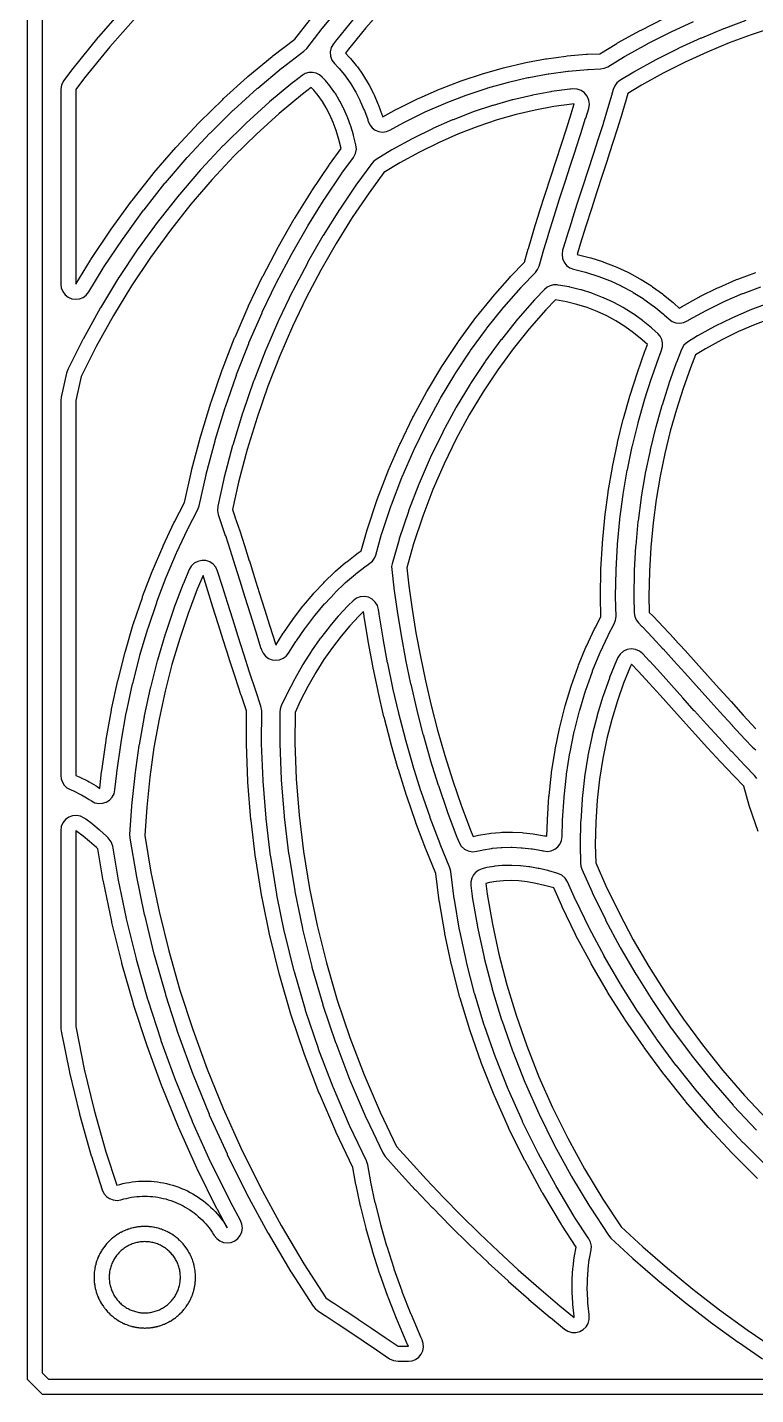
# Model space of a CAD drawing. Header units: millimetres. Extents: x -70 to 70, y -70 to 70.
# Drawn here: x -70 to -21.9, y -70 to 20.3 of the extents above; entities that cross this region are included whole.
import ezdxf

# ---------------------------------------------------------------- set-up
doc = ezdxf.new("R2010")
doc.units = ezdxf.units.MM
for name, color, linetype in [('FACE_OPENINGS', 2, 'Continuous'), ('FACE_OUTER', 3, 'Continuous'), ('MID_OPENINGS', 4, 'Continuous'), ('MID_OUTER', 7, 'Continuous')]:
    doc.layers.add(name, color=color, linetype=linetype)

msp = doc.modelspace()

# ---------------------------------------------------------------- linework, layer by layer
at = {"layer": 'FACE_OPENINGS'}
for points in [[(-63.591, 21.588), (-65.313, 19.637), (-65.34, 19.606), (-67.004, 17.56), (-67.029, 17.528), (-67.601, 16.764), (-67.749, 16.48), (-67.8, 16.165), (-67.8, 3.316), (-67.767, 3.06), (-67.668, 2.821), (-67.512, 2.614), (-67.308, 2.455), (-67.07, 2.354), (-66.814, 2.317), (-66.557, 2.346), (-66.317, 2.441), (-66.108, 2.594), (-65.946, 2.796), (-64.99, 4.365), (-64.966, 4.402), (-63.688, 6.319), (-63.662, 6.356), (-62.329, 8.189), (-62.302, 8.224), (-60.918, 9.972), (-60.889, 10.007), (-59.459, 11.668), (-59.428, 11.701), (-57.955, 13.275), (-57.924, 13.308), (-56.412, 14.794), (-56.379, 14.825), (-54.834, 16.223), (-54.799, 16.253), (-53.224, 17.563), (-53.188, 17.592), (-51.744, 18.692), (-51.561, 18.874), (-50.535, 20.194), (-50.516, 20.218), (-49.345, 21.641)], [(-48.428, 20.867), (-49.58, 19.467), (-49.597, 19.446), (-49.801, 19.182), (-49.942, 18.935), (-50.008, 18.658), (-49.992, 18.373), (-49.897, 18.105), (-49.731, 17.874), (-49.487, 17.622), (-49.429, 17.557), (-49.079, 17.133), (-49.028, 17.066), (-48.705, 16.608), (-48.662, 16.542), (-48.366, 16.049), (-48.33, 15.984), (-48.059, 15.457), (-48.03, 15.395), (-47.785, 14.833), (-47.761, 14.774), (-47.542, 14.178), (-47.524, 14.123), (-47.505, 14.063), (-47.401, 13.833), (-47.242, 13.636), (-47.039, 13.486), (-46.805, 13.391), (-46.555, 13.357), (-46.304, 13.388), (-46.069, 13.48), (-45.162, 13.977), (-45.119, 14), (-43.782, 14.657), (-43.738, 14.678), (-42.404, 15.262), (-42.358, 15.28), (-41.031, 15.792), (-40.984, 15.809), (-39.664, 16.25), (-39.616, 16.265), (-38.309, 16.636), (-38.259, 16.649), (-36.966, 16.951), (-36.916, 16.962), (-35.64, 17.198), (-35.588, 17.206), (-34.331, 17.377), (-34.278, 17.383), (-33.044, 17.49), (-32.99, 17.494), (-32.182, 17.524), (-31.933, 17.566), (-31.701, 17.668), (-30.59, 18.342), (-30.553, 18.364), (-29.081, 19.179), (-29.044, 19.199), (-27.562, 19.946), (-27.524, 19.964), (-26.036, 20.645)], [(-22.577, 20.713), (-24.032, 20.175), (-24.067, 20.161), (-25.521, 19.561), (-25.555, 19.546), (-27.006, 18.882), (-27.04, 18.865), (-28.484, 18.137), (-28.518, 18.119), (-29.952, 17.324), (-29.986, 17.305), (-30.891, 16.756), (-31.088, 16.6), (-31.24, 16.4), (-31.337, 16.168), (-31.423, 15.858), (-31.427, 15.842), (-31.705, 14.897), (-31.709, 14.885), (-32.008, 13.912), (-32.011, 13.903), (-32.328, 12.903), (-32.664, 11.865), (-32.665, 11.862), (-33.012, 10.801), (-33.368, 9.71), (-33.369, 9.708), (-33.731, 8.59), (-33.732, 8.585), (-34.097, 7.439), (-34.099, 7.432), (-34.464, 6.256), (-34.466, 6.247), (-34.675, 5.55), (-34.717, 5.284), (-34.686, 5.016), (-34.585, 4.766), (-34.42, 4.552), (-34.204, 4.39), (-33.953, 4.292), (-33.175, 4.102), (-33.106, 4.083), (-32.362, 3.85), (-32.295, 3.827), (-31.574, 3.549), (-31.508, 3.521), (-30.811, 3.198), (-30.748, 3.166), (-30.075, 2.8), (-30.015, 2.765), (-29.364, 2.356), (-29.308, 2.318), (-28.679, 1.867), (-28.627, 1.828), (-28.021, 1.335), (-27.974, 1.295), (-27.649, 0.999), (-27.437, 0.851), (-27.195, 0.762), (-26.938, 0.739), (-26.683, 0.782), (-26.448, 0.888), (-26.39, 0.924), (-26.343, 0.952), (-25.213, 1.578), (-25.164, 1.604), (-24.02, 2.165), (-23.97, 2.188), (-22.814, 2.685), (-22.763, 2.706), (-21.599, 3.138)], [(-21.207, 2.004), (-22.319, 1.59), (-22.365, 1.572), (-23.47, 1.097), (-23.516, 1.076), (-24.611, 0.538), (-24.655, 0.515), (-25.738, -0.085), (-25.781, -0.11), (-26.43, -0.513), (-26.671, -0.723), (-26.834, -0.998), (-27.167, -1.849), (-27.178, -1.879), (-27.662, -3.239), (-27.672, -3.27), (-28.118, -4.666), (-28.127, -4.698), (-28.532, -6.129), (-28.541, -6.162), (-28.9, -7.627), (-28.908, -7.662), (-29.22, -9.16), (-29.227, -9.196), (-29.488, -10.725), (-29.493, -10.762), (-29.701, -12.322), (-29.705, -12.359), (-29.855, -13.947), (-29.858, -13.985), (-29.949, -15.6), (-29.951, -15.638), (-29.98, -17.277), (-29.98, -17.316), (-29.957, -18.375), (-29.92, -18.623), (-29.823, -18.854), (-29.671, -19.054), (-29.445, -19.284), (-29.433, -19.296), (-28.754, -20.009), (-28.745, -20.019), (-28.053, -20.764), (-28.046, -20.771), (-27.339, -21.545), (-26.608, -22.355), (-26.606, -22.358), (-25.86, -23.189), (-25.093, -24.042), (-25.092, -24.044), (-24.305, -24.917), (-24.301, -24.92), (-23.491, -25.809), (-23.486, -25.815), (-22.65, -26.718), (-22.643, -26.725), (-22.144, -27.254), (-21.934, -27.424)], [(-21.863, -29.324), (-22.009, -29.131), (-22.639, -28.478), (-22.648, -28.469), (-23.52, -27.545), (-23.527, -27.537), (-24.369, -26.627), (-24.375, -26.621), (-25.189, -25.728), (-25.984, -24.847), (-25.986, -24.845), (-26.753, -23.99), (-27.498, -23.16), (-27.499, -23.158), (-28.222, -22.357), (-28.226, -22.353), (-28.929, -21.584), (-28.935, -21.577), (-29.393, -21.084), (-29.609, -20.909), (-29.865, -20.8), (-30.142, -20.765), (-30.417, -20.809), (-30.669, -20.926), (-30.88, -21.109), (-31.031, -21.342), (-31.095, -21.478), (-31.114, -21.522), (-31.574, -22.647), (-31.591, -22.691), (-32.008, -23.865), (-32.022, -23.91), (-32.392, -25.132), (-32.404, -25.177), (-32.724, -26.445), (-32.734, -26.49), (-33.002, -27.804), (-33.01, -27.848), (-33.223, -29.205), (-33.229, -29.25), (-33.385, -30.648), (-33.389, -30.692), (-33.484, -32.13), (-33.486, -32.174), (-33.52, -33.649), (-33.52, -33.692), (-33.494, -34.916), (-33.471, -35.112), (-33.409, -35.3), (-32.737, -36.821), (-32.722, -36.854), (-31.855, -38.637), (-31.838, -38.669), (-30.894, -40.443), (-30.876, -40.476), (-29.853, -42.238), (-29.834, -42.269), (-28.732, -44.016), (-28.711, -44.047), (-27.528, -45.775), (-27.507, -45.805), (-26.243, -47.51), (-26.22, -47.54), (-24.876, -49.218), (-24.851, -49.248), (-23.425, -50.896), (-23.4, -50.924), (-21.892, -52.539)], [(-21.107, -55.009), (-22.726, -53.403), (-22.755, -53.373), (-24.291, -51.728), (-24.319, -51.697), (-25.772, -50.017), (-25.799, -49.985), (-27.17, -48.274), (-27.195, -48.241), (-28.483, -46.503), (-28.507, -46.47), (-29.713, -44.708), (-29.735, -44.674), (-30.86, -42.893), (-30.881, -42.858), (-31.924, -41.06), (-31.944, -41.025), (-32.907, -39.215), (-32.925, -39.179), (-33.809, -37.361), (-33.826, -37.325), (-34.348, -36.145), (-34.504, -35.897), (-34.726, -35.705), (-34.993, -35.586), (-35.595, -35.418), (-35.642, -35.406), (-36.231, -35.272), (-36.283, -35.261), (-36.848, -35.164), (-36.906, -35.155), (-37.448, -35.094), (-37.511, -35.089), (-38.03, -35.063), (-38.098, -35.062), (-38.595, -35.071), (-38.667, -35.075), (-39.144, -35.118), (-39.219, -35.128), (-39.678, -35.205), (-39.755, -35.221), (-39.984, -35.278), (-40.21, -35.365), (-40.408, -35.503), (-40.567, -35.684), (-40.678, -35.899), (-40.735, -36.134), (-40.733, -36.376), (-40.641, -37.09), (-40.635, -37.132), (-40.297, -39.105), (-40.289, -39.146), (-39.86, -41.138), (-39.851, -41.179), (-39.331, -43.186), (-39.32, -43.226), (-38.706, -45.245), (-38.693, -45.284), (-37.985, -47.311), (-37.971, -47.349), (-37.166, -49.38), (-37.15, -49.417), (-36.248, -51.447), (-36.231, -51.484), (-35.23, -53.509), (-35.211, -53.545), (-34.11, -55.561), (-34.09, -55.596), (-32.889, -57.599), (-32.867, -57.633), (-31.656, -59.479), (-31.497, -59.666), (-30.067, -60.982), (-30.046, -61.001), (-28.422, -62.412), (-28.4, -62.431), (-26.712, -63.816), (-26.689, -63.834), (-24.936, -65.188), (-24.912, -65.206), (-23.094, -66.528), (-23.069, -66.545), (-21.485, -67.626)]]:
    msp.add_lwpolyline(points, dxfattribs=at)
for points in [[(-61.347, 7.497), (-61.372, 7.464), (-62.678, 5.668), (-62.702, 5.635), (-63.955, 3.755), (-63.977, 3.721), (-65.172, 1.76), (-65.193, 1.725), (-66.326, -0.317), (-66.345, -0.352), (-67.338, -2.324), (-67.421, -2.556), (-67.776, -4.141), (-67.8, -4.36), (-67.8, -29.119), (-67.772, -29.353), (-67.691, -29.573), (-67.56, -29.769), (-67.387, -29.929), (-67.182, -30.043), (-66.99, -30.122), (-66.916, -30.156), (-66.486, -30.372), (-66.422, -30.407), (-65.983, -30.665), (-65.928, -30.7), (-65.77, -30.805), (-65.541, -30.92), (-65.29, -30.972), (-65.033, -30.959), (-64.789, -30.88), (-64.573, -30.743), (-64.398, -30.554), (-64.278, -30.328), (-64.219, -30.078), (-64.104, -28.976), (-64.099, -28.936), (-63.82, -26.957), (-63.813, -26.917), (-63.469, -24.992), (-63.461, -24.952), (-63.055, -23.082), (-63.046, -23.042), (-62.581, -21.229), (-62.57, -21.189), (-62.05, -19.435), (-62.038, -19.396), (-61.466, -17.701), (-61.452, -17.662), (-60.832, -16.029), (-60.816, -15.99), (-60.151, -14.42), (-60.134, -14.382), (-59.426, -12.875), (-59.407, -12.837), (-58.751, -11.57), (-58.663, -11.328), (-58.203, -9.266), (-58.193, -9.225), (-57.611, -7.02), (-57.6, -6.98), (-56.943, -4.827), (-56.93, -4.788), (-56.202, -2.689), (-56.188, -2.65), (-55.391, -0.607), (-55.376, -0.569), (-54.514, 1.416), (-54.497, 1.453), (-53.575, 3.378), (-53.556, 3.415), (-52.576, 5.279), (-52.556, 5.315), (-51.521, 7.117), (-51.501, 7.152), (-50.415, 8.891), (-50.393, 8.924), (-49.26, 10.599), (-49.237, 10.632), (-48.476, 11.674), (-48.34, 11.933), (-48.285, 12.221), (-48.315, 12.512), (-48.47, 13.117), (-48.483, 13.163), (-48.662, 13.741), (-48.679, 13.791), (-48.877, 14.329), (-48.898, 14.384), (-49.116, 14.884), (-49.143, 14.941), (-49.38, 15.403), (-49.413, 15.463), (-49.67, 15.889), (-49.709, 15.949), (-49.985, 16.341), (-50.031, 16.401), (-50.327, 16.76), (-50.38, 16.819), (-50.544, 16.988), (-50.731, 17.14), (-50.95, 17.243), (-51.187, 17.29), (-51.429, 17.279), (-51.66, 17.21), (-51.869, 17.088), (-52.442, 16.651), (-52.475, 16.625), (-54.014, 15.345), (-54.046, 15.318), (-55.557, 13.951), (-55.587, 13.922), (-57.066, 12.468), (-57.095, 12.439), (-58.537, 10.898), (-58.564, 10.867), (-59.965, 9.241), (-59.991, 9.209)], [(-55.981, -16.281), (-55.981, -16.283), (-55.648, -17.348), (-55.306, -18.445), (-55.305, -18.447), (-54.951, -19.575), (-54.95, -19.578), (-54.582, -20.736), (-54.581, -20.74), (-54.555, -20.821), (-54.448, -21.048), (-54.288, -21.242), (-54.085, -21.39), (-53.852, -21.482), (-53.603, -21.513), (-53.354, -21.482), (-53.12, -21.389), (-52.917, -21.241), (-52.758, -21.047), (-52.274, -20.281), (-52.247, -20.24), (-51.661, -19.398), (-51.631, -19.357), (-51.029, -18.571), (-50.996, -18.531), (-50.38, -17.802), (-50.344, -17.761), (-49.716, -17.089), (-49.677, -17.048), (-49.039, -16.432), (-48.996, -16.392), (-48.35, -15.832), (-48.303, -15.793), (-47.651, -15.288), (-47.6, -15.251), (-47.406, -15.118), (-47.233, -14.967), (-47.099, -14.78), (-47.011, -14.568), (-46.619, -13.197), (-46.605, -13.152), (-45.985, -11.292), (-45.968, -11.246), (-45.278, -9.442), (-45.26, -9.397), (-44.502, -7.65), (-44.482, -7.607), (-43.661, -5.92), (-43.638, -5.877), (-42.757, -4.252), (-42.732, -4.209), (-41.793, -2.648), (-41.767, -2.606), (-40.774, -1.11), (-40.746, -1.07), (-39.702, 0.361), (-39.672, 0.4), (-38.581, 1.762), (-38.549, 1.8), (-37.414, 3.094), (-37.381, 3.131), (-36.472, 4.077), (-36.327, 4.271), (-36.233, 4.494), (-35.982, 5.367), (-35.979, 5.379), (-35.614, 6.596), (-35.611, 6.606), (-35.244, 7.791), (-35.242, 7.799), (-34.875, 8.95), (-34.51, 10.078), (-34.153, 11.173), (-33.806, 12.233), (-33.805, 12.236), (-33.473, 13.262), (-33.472, 13.268), (-33.156, 14.261), (-33.154, 14.27), (-32.956, 14.913), (-32.912, 15.188), (-32.946, 15.464), (-33.054, 15.721), (-33.229, 15.937), (-33.457, 16.097), (-33.72, 16.188), (-33.998, 16.203), (-34.148, 16.19), (-34.196, 16.185), (-35.4, 16.021), (-35.447, 16.013), (-36.672, 15.787), (-36.718, 15.777), (-37.961, 15.486), (-38.006, 15.474), (-39.264, 15.117), (-39.308, 15.104), (-40.58, 14.679), (-40.622, 14.663), (-41.904, 14.169), (-41.945, 14.152), (-43.234, 13.588), (-43.274, 13.569), (-44.567, 12.933), (-44.606, 12.913), (-45.901, 12.205), (-45.938, 12.183), (-46.986, 11.549), (-47.144, 11.43), (-47.275, 11.283), (-48.256, 9.94), (-48.277, 9.911), (-49.388, 8.269), (-49.408, 8.238), (-50.472, 6.533), (-50.491, 6.502), (-51.505, 4.735), (-51.523, 4.702), (-52.485, 2.874), (-52.501, 2.841), (-53.406, 0.953), (-53.422, 0.919), (-54.267, -1.028), (-54.281, -1.063), (-55.062, -3.066), (-55.075, -3.102), (-55.79, -5.161), (-55.802, -5.197), (-56.446, -7.31), (-56.456, -7.347), (-57.027, -9.511), (-57.036, -9.548), (-57.438, -11.349), (-57.461, -11.623), (-57.407, -11.894), (-57.249, -12.351), (-57.245, -12.362), (-56.938, -13.282), (-56.935, -13.291), (-56.625, -14.247), (-56.306, -15.247)], [(-43.896, -26.39), (-43.89, -26.415), (-43.416, -28.072), (-43.408, -28.097), (-42.882, -29.77), (-42.874, -29.795), (-42.294, -31.481), (-42.285, -31.507), (-41.649, -33.203), (-41.639, -33.229), (-41.513, -33.538), (-41.369, -33.784), (-41.162, -33.979), (-40.908, -34.108), (-40.628, -34.16), (-40.344, -34.131), (-40.004, -34.046), (-39.919, -34.028), (-39.377, -33.937), (-39.294, -33.927), (-38.736, -33.876), (-38.657, -33.872), (-38.082, -33.861), (-38.007, -33.863), (-37.416, -33.892), (-37.347, -33.898), (-36.739, -33.967), (-36.675, -33.976), (-36.05, -34.084), (-35.992, -34.095), (-35.931, -34.109), (-35.68, -34.134), (-35.43, -34.095), (-35.199, -33.994), (-34.999, -33.839), (-34.845, -33.639), (-34.747, -33.407), (-34.709, -33.157), (-34.686, -32.122), (-34.683, -32.074), (-34.584, -30.588), (-34.58, -30.539), (-34.419, -29.092), (-34.412, -29.043), (-34.192, -27.637), (-34.183, -27.588), (-33.905, -26.226), (-33.894, -26.176), (-33.561, -24.859), (-33.548, -24.809), (-33.163, -23.538), (-33.147, -23.489), (-32.714, -22.266), (-32.695, -22.217), (-32.215, -21.043), (-32.193, -20.994), (-31.669, -19.872), (-31.645, -19.823), (-31.268, -19.108), (-31.179, -18.872), (-31.152, -18.62), (-31.18, -17.32), (-31.18, -17.277), (-31.15, -15.596), (-31.148, -15.553), (-31.055, -13.896), (-31.052, -13.855), (-30.898, -12.225), (-30.893, -12.184), (-30.68, -10.584), (-30.674, -10.544), (-30.406, -8.974), (-30.399, -8.935), (-30.079, -7.398), (-30.07, -7.36), (-29.702, -5.858), (-29.692, -5.821), (-29.277, -4.354), (-29.267, -4.318), (-28.81, -2.888), (-28.798, -2.854), (-28.303, -1.46), (-28.291, -1.428), (-28.141, -1.045), (-28.081, -0.813), (-28.078, -0.572), (-28.133, -0.338), (-28.242, -0.124), (-28.399, 0.058), (-28.759, 0.386), (-28.802, 0.424), (-29.359, 0.876), (-29.406, 0.912), (-29.98, 1.324), (-30.031, 1.358), (-30.624, 1.731), (-30.678, 1.762), (-31.29, 2.095), (-31.348, 2.124), (-31.98, 2.417), (-32.04, 2.442), (-32.694, 2.694), (-32.755, 2.716), (-33.431, 2.927), (-33.493, 2.945), (-34.191, 3.114), (-34.254, 3.128), (-34.975, 3.255), (-35.038, 3.264), (-35.047, 3.264), (-35.275, 3.264), (-35.498, 3.211), (-35.703, 3.109), (-35.879, 2.963), (-36.498, 2.318), (-36.529, 2.284), (-37.631, 1.028), (-37.66, 0.993), (-38.72, -0.331), (-38.747, -0.367), (-39.762, -1.757), (-39.787, -1.794), (-40.754, -3.25), (-40.777, -3.287), (-41.691, -4.807), (-41.713, -4.845), (-42.572, -6.428), (-42.592, -6.467), (-43.393, -8.11), (-43.411, -8.15), (-44.149, -9.853), (-44.166, -9.893), (-44.839, -11.653), (-44.854, -11.694), (-45.459, -13.509), (-45.472, -13.55), (-45.926, -15.141), (-45.962, -15.336), (-45.958, -15.535), (-45.813, -16.734), (-45.811, -16.754), (-45.596, -18.284), (-45.593, -18.304), (-45.341, -19.859), (-45.337, -19.881), (-45.046, -21.459), (-45.042, -21.482), (-44.709, -23.082), (-44.704, -23.105), (-44.327, -24.726), (-44.321, -24.75)], [(-61.414, -21.51), (-61.424, -21.546), (-61.878, -23.32), (-61.887, -23.356), (-62.284, -25.187), (-62.291, -25.223), (-62.629, -27.109), (-62.634, -27.145), (-62.908, -29.084), (-62.913, -29.12), (-63.12, -31.111), (-63.123, -31.147), (-63.25, -33.028), (-63.238, -33.262), (-62.829, -35.675), (-62.822, -35.711), (-62.287, -38.296), (-62.279, -38.332), (-61.643, -40.928), (-61.634, -40.964), (-60.894, -43.567), (-60.884, -43.602), (-60.039, -46.209), (-60.028, -46.244), (-59.077, -48.85), (-59.064, -48.884), (-58.005, -51.485), (-57.991, -51.519), (-56.823, -54.111), (-56.807, -54.144), (-55.53, -56.721), (-55.512, -56.754), (-54.124, -59.313), (-54.106, -59.345), (-52.605, -61.881), (-52.586, -61.913), (-51.144, -64.155), (-51.011, -64.32), (-50.846, -64.454), (-50.36, -64.768), (-50.353, -64.773), (-49.551, -65.3), (-49.545, -65.304), (-48.715, -65.857), (-47.85, -66.44), (-46.957, -67.045), (-46.101, -67.627), (-45.833, -67.756), (-45.539, -67.8), (-44.858, -67.8), (-44.61, -67.769), (-44.378, -67.677), (-44.175, -67.53), (-44.015, -67.338), (-43.908, -67.112), (-43.861, -66.866), (-43.875, -66.617), (-43.951, -66.379), (-43.995, -66.285), (-44.009, -66.253), (-44.658, -64.736), (-44.671, -64.704), (-45.255, -63.209), (-45.267, -63.177), (-45.789, -61.707), (-45.8, -61.674), (-46.262, -60.23), (-46.272, -60.197), (-46.675, -58.782), (-46.684, -58.748), (-47.03, -57.364), (-47.038, -57.329), (-47.33, -55.977), (-47.337, -55.941), (-47.538, -54.826), (-47.62, -54.574), (-48.717, -52.274), (-48.736, -52.234), (-49.806, -49.736), (-49.823, -49.695), (-50.779, -47.189), (-50.794, -47.147), (-51.636, -44.638), (-51.65, -44.595), (-52.38, -42.087), (-52.392, -42.044), (-53.011, -39.541), (-53.021, -39.497), (-53.531, -37.004), (-53.54, -36.959), (-53.943, -34.48), (-53.949, -34.436), (-54.246, -31.975), (-54.251, -31.931), (-54.445, -29.493), (-54.448, -29.448), (-54.541, -27.036), (-54.542, -26.991), (-54.536, -24.865), (-54.589, -24.541), (-54.929, -23.538), (-54.932, -23.53), (-55.336, -22.307), (-55.338, -22.3), (-55.723, -21.108), (-56.094, -19.94), (-56.451, -18.806), (-56.794, -17.705), (-57.126, -16.642), (-57.126, -16.64), (-57.445, -15.625), (-57.56, -15.381), (-57.736, -15.176), (-57.96, -15.026), (-58.217, -14.942), (-58.486, -14.929), (-58.749, -14.988), (-58.987, -15.116), (-59.182, -15.303), (-59.32, -15.535), (-59.703, -16.44), (-59.718, -16.475), (-60.323, -18.069), (-60.336, -18.104), (-60.894, -19.76), (-60.906, -19.795)], [(-50.063, -19.285), (-50.093, -19.322), (-50.663, -20.067), (-50.691, -20.104), (-51.248, -20.905), (-51.273, -20.942), (-51.814, -21.8), (-51.836, -21.837), (-52.359, -22.752), (-52.379, -22.789), (-52.881, -23.76), (-52.9, -23.797), (-53.243, -24.534), (-53.313, -24.739), (-53.337, -24.954), (-53.342, -26.971), (-53.341, -27.012), (-53.25, -29.379), (-53.247, -29.42), (-53.057, -31.813), (-53.052, -31.854), (-52.76, -34.27), (-52.755, -34.31), (-52.359, -36.745), (-52.351, -36.785), (-51.85, -39.234), (-51.841, -39.274), (-51.232, -41.734), (-51.222, -41.773), (-50.504, -44.239), (-50.492, -44.277), (-49.663, -46.744), (-49.65, -46.783), (-48.71, -49.247), (-48.694, -49.284), (-47.642, -51.74), (-47.625, -51.777), (-46.543, -54.044), (-46.386, -54.279), (-45.489, -55.283), (-45.479, -55.294), (-44.397, -56.47), (-44.386, -56.481), (-43.263, -57.665), (-43.251, -57.677), (-42.085, -58.868), (-42.073, -58.88), (-40.862, -60.074), (-40.85, -60.087), (-39.593, -61.284), (-39.58, -61.296), (-38.277, -62.493), (-38.263, -62.506), (-36.912, -63.701), (-36.898, -63.713), (-35.498, -64.904), (-35.482, -64.917), (-34.547, -65.68), (-34.322, -65.819), (-34.069, -65.894), (-33.805, -65.9), (-33.549, -65.837), (-33.318, -65.709), (-33.129, -65.525), (-32.994, -65.298), (-32.924, -65.043), (-32.923, -64.779), (-32.932, -64.707), (-33.006, -63.965), (-33.01, -63.909), (-33.045, -63.199), (-33.047, -63.139), (-33.043, -62.464), (-33.041, -62.4), (-33, -61.759), (-32.994, -61.691), (-32.917, -61.086), (-32.906, -61.014), (-32.795, -60.448), (-32.779, -60.192), (-32.829, -59.94), (-32.941, -59.708), (-33.883, -58.273), (-33.907, -58.235), (-35.131, -56.194), (-35.153, -56.156), (-36.275, -54.1), (-36.296, -54.061), (-37.316, -51.996), (-37.335, -51.955), (-38.256, -49.884), (-38.273, -49.843), (-39.095, -47.771), (-39.111, -47.728), (-39.834, -45.659), (-39.848, -45.616), (-40.474, -43.553), (-40.487, -43.509), (-41.018, -41.458), (-41.029, -41.413), (-41.467, -39.376), (-41.475, -39.331), (-41.822, -37.312), (-41.829, -37.266), (-42.06, -35.466), (-42.126, -35.216), (-42.756, -33.668), (-42.767, -33.639), (-43.414, -31.914), (-43.424, -31.885), (-44.014, -30.171), (-44.023, -30.143), (-44.557, -28.443), (-44.565, -28.416), (-45.047, -26.731), (-45.054, -26.704), (-45.486, -25.038), (-45.492, -25.012), (-45.876, -23.365), (-45.881, -23.339), (-46.219, -21.714), (-46.224, -21.689), (-46.52, -20.087), (-46.524, -20.063), (-46.779, -18.485), (-46.783, -18.462), (-46.824, -18.169), (-46.899, -17.905), (-47.043, -17.672), (-47.244, -17.486), (-47.489, -17.362), (-47.758, -17.309), (-48.031, -17.332), (-48.288, -17.427), (-48.509, -17.589), (-48.823, -17.892), (-48.859, -17.928), (-49.449, -18.56), (-49.482, -18.597)], [(-64.365, -33.796), (-64.466, -33.496), (-64.657, -33.243), (-64.752, -33.15), (-64.779, -33.126), (-65.222, -32.729), (-65.253, -32.702), (-65.681, -32.349), (-65.717, -32.32), (-66.13, -32.011), (-66.173, -31.98), (-66.243, -31.933), (-66.485, -31.815), (-66.75, -31.765), (-67.018, -31.788), (-67.271, -31.881), (-67.489, -32.039), (-67.658, -32.249), (-67.764, -32.497), (-67.8, -32.764), (-67.8, -45.714), (-67.787, -45.875), (-67.773, -45.963), (-67.766, -46), (-67.222, -48.7), (-67.214, -48.737), (-66.558, -51.457), (-66.548, -51.493), (-65.779, -54.229), (-65.768, -54.265), (-65.053, -56.483), (-64.944, -56.714), (-64.78, -56.91), (-64.572, -57.058), (-64.333, -57.149), (-64.078, -57.176), (-63.826, -57.137), (-63.634, -57.082), (-63.465, -57.04), (-63.294, -57.003), (-63.121, -56.972), (-62.948, -56.946), (-62.774, -56.926), (-62.6, -56.912), (-62.425, -56.903), (-62.25, -56.9), (-62.075, -56.903), (-61.9, -56.912), (-61.726, -56.926), (-61.552, -56.946), (-61.379, -56.972), (-61.206, -57.003), (-61.035, -57.04), (-60.865, -57.082), (-60.697, -57.13), (-60.53, -57.184), (-60.366, -57.243), (-60.203, -57.307), (-60.042, -57.377), (-59.884, -57.452), (-59.728, -57.532), (-59.575, -57.617), (-59.425, -57.707), (-59.278, -57.802), (-59.134, -57.901), (-58.993, -58.006), (-58.856, -58.114), (-58.723, -58.228), (-58.593, -58.345), (-58.467, -58.467), (-58.345, -58.593), (-58.228, -58.723), (-58.114, -58.856), (-58.006, -58.993), (-57.901, -59.134), (-57.802, -59.278), (-57.707, -59.425), (-57.665, -59.494), (-57.506, -59.696), (-57.299, -59.851), (-57.061, -59.948), (-56.805, -59.98), (-56.55, -59.947), (-56.312, -59.849), (-56.106, -59.693), (-55.948, -59.491), (-55.846, -59.254), (-55.808, -59), (-55.836, -58.744), (-55.929, -58.503), (-56.577, -57.309), (-56.596, -57.273), (-57.891, -54.659), (-57.909, -54.622), (-59.093, -51.994), (-59.109, -51.956), (-60.183, -49.318), (-60.197, -49.28), (-61.162, -46.636), (-61.175, -46.598), (-62.032, -43.953), (-62.043, -43.915), (-62.794, -41.272), (-62.804, -41.233), (-63.45, -38.598), (-63.458, -38.559), (-64.001, -35.934), (-64.009, -35.895)], [(-58.931, -62.703), (-58.927, -62.671), (-58.918, -62.595), (-58.915, -62.562), (-58.908, -62.485), (-58.906, -62.453), (-58.902, -62.376), (-58.901, -62.343), (-58.9, -62.266), (-58.9, -62.234), (-58.901, -62.157), (-58.902, -62.124), (-58.906, -62.047), (-58.908, -62.015), (-58.915, -61.938), (-58.918, -61.905), (-58.927, -61.829), (-58.931, -61.797), (-58.942, -61.72), (-58.948, -61.688), (-58.961, -61.613), (-58.968, -61.58), (-58.984, -61.505), (-58.991, -61.473), (-59.01, -61.399), (-59.019, -61.367), (-59.04, -61.293), (-59.049, -61.262), (-59.073, -61.189), (-59.083, -61.158), (-59.109, -61.085), (-59.121, -61.055), (-59.149, -60.983), (-59.161, -60.953), (-59.192, -60.882), (-59.205, -60.853), (-59.238, -60.783), (-59.253, -60.754), (-59.288, -60.685), (-59.303, -60.656), (-59.341, -60.589), (-59.357, -60.561), (-59.397, -60.495), (-59.414, -60.467), (-59.456, -60.403), (-59.474, -60.375), (-59.518, -60.312), (-59.537, -60.285), (-59.582, -60.224), (-59.602, -60.198), (-59.65, -60.138), (-59.671, -60.112), (-59.721, -60.054), (-59.742, -60.029), (-59.794, -59.972), (-59.816, -59.948), (-59.87, -59.893), (-59.893, -59.87), (-59.948, -59.816), (-59.972, -59.794), (-60.029, -59.742), (-60.054, -59.721), (-60.112, -59.671), (-60.138, -59.65), (-60.198, -59.602), (-60.224, -59.582), (-60.285, -59.537), (-60.312, -59.518), (-60.375, -59.474), (-60.403, -59.456), (-60.467, -59.414), (-60.495, -59.397), (-60.561, -59.357), (-60.589, -59.341), (-60.656, -59.303), (-60.685, -59.288), (-60.754, -59.253), (-60.783, -59.238), (-60.853, -59.205), (-60.882, -59.192), (-60.953, -59.161), (-60.983, -59.149), (-61.055, -59.121), (-61.085, -59.109), (-61.158, -59.083), (-61.189, -59.073), (-61.262, -59.049), (-61.293, -59.04), (-61.367, -59.019), (-61.399, -59.01), (-61.473, -58.991), (-61.505, -58.984), (-61.58, -58.968), (-61.613, -58.961), (-61.688, -58.948), (-61.72, -58.942), (-61.797, -58.931), (-61.829, -58.927), (-61.905, -58.918), (-61.938, -58.915), (-62.015, -58.908), (-62.047, -58.906), (-62.124, -58.902), (-62.157, -58.901), (-62.234, -58.9), (-62.266, -58.9), (-62.343, -58.901), (-62.376, -58.902), (-62.453, -58.906), (-62.485, -58.908), (-62.562, -58.915), (-62.595, -58.918), (-62.671, -58.927), (-62.703, -58.931), (-62.78, -58.942), (-62.812, -58.948), (-62.887, -58.961), (-62.92, -58.968), (-62.995, -58.984), (-63.027, -58.991), (-63.101, -59.01), (-63.133, -59.019), (-63.207, -59.04), (-63.238, -59.049), (-63.311, -59.073), (-63.342, -59.083), (-63.415, -59.109), (-63.445, -59.121), (-63.517, -59.149), (-63.547, -59.161), (-63.618, -59.192), (-63.647, -59.205), (-63.717, -59.238), (-63.746, -59.253), (-63.815, -59.288), (-63.844, -59.303), (-63.911, -59.341), (-63.939, -59.357), (-64.005, -59.397), (-64.033, -59.414), (-64.097, -59.456), (-64.125, -59.474), (-64.188, -59.518), (-64.215, -59.537), (-64.276, -59.582), (-64.302, -59.602), (-64.362, -59.65), (-64.388, -59.671), (-64.446, -59.721), (-64.471, -59.742), (-64.528, -59.794), (-64.552, -59.816), (-64.607, -59.87), (-64.63, -59.893), (-64.684, -59.948), (-64.706, -59.972), (-64.758, -60.029), (-64.779, -60.054), (-64.829, -60.112), (-64.85, -60.138), (-64.898, -60.198), (-64.918, -60.224), (-64.963, -60.285), (-64.982, -60.312), (-65.026, -60.375), (-65.044, -60.403), (-65.086, -60.467), (-65.103, -60.495), (-65.143, -60.561), (-65.159, -60.589), (-65.197, -60.656), (-65.212, -60.685), (-65.247, -60.754), (-65.262, -60.783), (-65.295, -60.853), (-65.308, -60.882), (-65.339, -60.953), (-65.351, -60.983), (-65.379, -61.055), (-65.391, -61.085), (-65.417, -61.158), (-65.427, -61.189), (-65.451, -61.262), (-65.46, -61.293), (-65.481, -61.367), (-65.49, -61.399), (-65.509, -61.473), (-65.516, -61.505), (-65.532, -61.58), (-65.539, -61.613), (-65.552, -61.688), (-65.558, -61.72), (-65.569, -61.797), (-65.573, -61.829), (-65.582, -61.905), (-65.585, -61.938), (-65.592, -62.015), (-65.594, -62.047), (-65.598, -62.124), (-65.599, -62.157), (-65.6, -62.234), (-65.6, -62.266), (-65.599, -62.343), (-65.598, -62.376), (-65.594, -62.453), (-65.592, -62.485), (-65.585, -62.562), (-65.582, -62.595), (-65.573, -62.671), (-65.569, -62.703), (-65.558, -62.78), (-65.552, -62.812), (-65.539, -62.887), (-65.532, -62.92), (-65.516, -62.995), (-65.509, -63.027), (-65.49, -63.101), (-65.481, -63.133), (-65.46, -63.207), (-65.451, -63.238), (-65.427, -63.311), (-65.417, -63.342), (-65.391, -63.415), (-65.379, -63.445), (-65.351, -63.517), (-65.339, -63.547), (-65.308, -63.618), (-65.295, -63.647), (-65.262, -63.717), (-65.247, -63.746), (-65.212, -63.815), (-65.197, -63.844), (-65.159, -63.911), (-65.143, -63.939), (-65.103, -64.005), (-65.086, -64.033), (-65.044, -64.097), (-65.026, -64.125), (-64.982, -64.188), (-64.963, -64.215), (-64.918, -64.276), (-64.898, -64.302), (-64.85, -64.362), (-64.829, -64.388), (-64.779, -64.446), (-64.758, -64.471), (-64.706, -64.528), (-64.684, -64.552), (-64.63, -64.607), (-64.607, -64.63), (-64.552, -64.684), (-64.528, -64.706), (-64.471, -64.758), (-64.446, -64.779), (-64.388, -64.829), (-64.362, -64.85), (-64.302, -64.898), (-64.276, -64.918), (-64.215, -64.963), (-64.188, -64.982), (-64.125, -65.026), (-64.097, -65.044), (-64.033, -65.086), (-64.005, -65.103), (-63.939, -65.143), (-63.911, -65.159), (-63.844, -65.197), (-63.815, -65.212), (-63.746, -65.247), (-63.717, -65.262), (-63.647, -65.295), (-63.618, -65.308), (-63.547, -65.339), (-63.517, -65.351), (-63.445, -65.379), (-63.415, -65.391), (-63.342, -65.417), (-63.311, -65.427), (-63.238, -65.451), (-63.207, -65.46), (-63.133, -65.481), (-63.101, -65.49), (-63.027, -65.509), (-62.995, -65.516), (-62.92, -65.532), (-62.887, -65.539), (-62.812, -65.552), (-62.78, -65.558), (-62.703, -65.569), (-62.671, -65.573), (-62.595, -65.582), (-62.562, -65.585), (-62.485, -65.592), (-62.453, -65.594), (-62.376, -65.598), (-62.343, -65.599), (-62.266, -65.6), (-62.234, -65.6), (-62.157, -65.599), (-62.124, -65.598), (-62.047, -65.594), (-62.015, -65.592), (-61.938, -65.585), (-61.905, -65.582), (-61.829, -65.573), (-61.797, -65.569), (-61.72, -65.558), (-61.688, -65.552), (-61.613, -65.539), (-61.58, -65.532), (-61.505, -65.516), (-61.473, -65.509), (-61.399, -65.49), (-61.367, -65.481), (-61.293, -65.46), (-61.262, -65.451), (-61.189, -65.427), (-61.158, -65.417), (-61.085, -65.391), (-61.055, -65.379), (-60.983, -65.351), (-60.953, -65.339), (-60.882, -65.308), (-60.853, -65.295), (-60.783, -65.262), (-60.754, -65.247), (-60.685, -65.212), (-60.656, -65.197), (-60.589, -65.159), (-60.561, -65.143), (-60.495, -65.103), (-60.467, -65.086), (-60.403, -65.044), (-60.375, -65.026), (-60.312, -64.982), (-60.285, -64.963), (-60.224, -64.918), (-60.198, -64.898), (-60.138, -64.85), (-60.112, -64.829), (-60.054, -64.779), (-60.029, -64.758), (-59.972, -64.706), (-59.948, -64.684), (-59.893, -64.63), (-59.87, -64.607), (-59.816, -64.552), (-59.794, -64.528), (-59.742, -64.471), (-59.721, -64.446), (-59.671, -64.388), (-59.65, -64.362), (-59.602, -64.302), (-59.582, -64.276), (-59.537, -64.215), (-59.518, -64.188), (-59.474, -64.125), (-59.456, -64.097), (-59.414, -64.033), (-59.397, -64.005), (-59.357, -63.939), (-59.341, -63.911), (-59.303, -63.844), (-59.288, -63.815), (-59.253, -63.746), (-59.238, -63.717), (-59.205, -63.647), (-59.192, -63.618), (-59.161, -63.547), (-59.149, -63.517), (-59.121, -63.445), (-59.109, -63.415), (-59.083, -63.342), (-59.073, -63.311), (-59.049, -63.238), (-59.04, -63.207), (-59.019, -63.133), (-59.01, -63.101), (-58.991, -63.027), (-58.984, -62.995), (-58.968, -62.92), (-58.961, -62.887), (-58.948, -62.812), (-58.942, -62.78)]]:
    msp.add_lwpolyline(points, close=True, dxfattribs=at)
at = {"layer": 'FACE_OUTER'}
msp.add_lwpolyline([(-69, -68.586), (-69, 68.586), (-68.586, 69), (68.586, 69), (69, 68.586), (69, -68.586), (68.586, -69), (-68.586, -69)], close=True, dxfattribs=at)
at = {"layer": 'MID_OPENINGS'}
for points in [[(-62.841, 20.926), (-64.564, 18.976), (-66.228, 16.929), (-66.8, 16.165), (-66.8, 3.316), (-65.838, 4.894), (-65.803, 4.949), (-64.514, 6.882), (-64.477, 6.936), (-63.132, 8.785), (-63.092, 8.837), (-61.695, 10.601), (-61.654, 10.651), (-60.21, 12.328), (-60.165, 12.377), (-58.678, 13.966), (-58.632, 14.014), (-57.106, 15.514), (-57.058, 15.56), (-55.497, 16.972), (-55.446, 17.016), (-53.855, 18.338), (-53.803, 18.38), (-52.35, 19.488), (-51.32, 20.813)], [(-46.486, 21.576), (-47.656, 20.231), (-48.807, 18.832), (-49.012, 18.569), (-48.754, 18.303), (-48.67, 18.209), (-48.296, 17.754), (-48.222, 17.658), (-47.878, 17.169), (-47.815, 17.073), (-47.5, 16.55), (-47.447, 16.455), (-47.162, 15.9), (-47.119, 15.808), (-46.863, 15.219), (-46.828, 15.133), (-46.599, 14.511), (-46.572, 14.43), (-46.55, 14.357), (-45.632, 14.86), (-45.57, 14.892), (-44.213, 15.559), (-44.149, 15.589), (-42.795, 16.182), (-42.729, 16.209), (-41.38, 16.729), (-41.311, 16.754), (-39.971, 17.202), (-39.9, 17.224), (-38.571, 17.601), (-38.499, 17.62), (-37.183, 17.928), (-37.109, 17.943), (-35.81, 18.184), (-35.734, 18.196), (-34.454, 18.37), (-34.377, 18.378), (-33.118, 18.488), (-33.04, 18.493), (-32.22, 18.524), (-31.1, 19.202), (-31.046, 19.234), (-29.557, 20.058), (-29.503, 20.087), (-28.004, 20.843)], [(-20.777, 20.255), (-22.23, 19.776), (-23.685, 19.237), (-25.139, 18.636), (-26.59, 17.973), (-28.034, 17.244), (-29.468, 16.45), (-30.373, 15.901), (-30.46, 15.587), (-30.467, 15.563), (-30.747, 14.612), (-30.752, 14.593), (-31.053, 13.616), (-31.057, 13.603), (-31.376, 12.598), (-31.379, 12.59), (-31.713, 11.557), (-31.714, 11.552), (-32.061, 10.49), (-32.418, 9.4), (-32.779, 8.282), (-33.144, 7.136), (-33.508, 5.96), (-33.717, 5.263), (-32.923, 5.07), (-32.823, 5.042), (-32.048, 4.8), (-31.95, 4.765), (-31.199, 4.476), (-31.103, 4.435), (-30.377, 4.099), (-30.285, 4.053), (-29.583, 3.671), (-29.496, 3.62), (-28.819, 3.195), (-28.737, 3.14), (-28.084, 2.671), (-28.009, 2.613), (-27.38, 2.103), (-27.311, 2.043), (-26.975, 1.738), (-26.907, 1.78), (-26.839, 1.82), (-25.686, 2.459), (-25.616, 2.496), (-24.449, 3.068), (-24.376, 3.102), (-23.198, 3.609), (-23.123, 3.639), (-21.936, 4.08)], [(-20.858, 1.067), (-21.97, 0.653), (-23.075, 0.178), (-24.17, -0.359), (-25.253, -0.959), (-25.903, -1.363), (-26.236, -2.214), (-26.719, -3.574), (-27.165, -4.97), (-27.57, -6.401), (-27.929, -7.866), (-28.241, -9.364), (-28.502, -10.893), (-28.709, -12.453), (-28.86, -14.041), (-28.951, -15.656), (-28.98, -17.295), (-28.957, -18.353), (-28.729, -18.586), (-28.711, -18.604), (-28.028, -19.322), (-28.015, -19.336), (-27.319, -20.085), (-27.309, -20.095), (-26.598, -20.873), (-26.592, -20.88), (-25.865, -21.686), (-25.862, -21.689), (-25.115, -22.521), (-24.349, -23.374), (-23.562, -24.247), (-22.752, -25.136), (-21.916, -26.039)], [(-21.777, -32.817), (-22.338, -31.166), (-22.359, -31.097), (-22.728, -29.826), (-23.36, -29.171), (-23.373, -29.157), (-24.249, -28.229), (-24.259, -28.218), (-25.105, -27.305), (-25.113, -27.296), (-25.93, -26.4), (-25.935, -26.394), (-26.726, -25.517), (-26.729, -25.513), (-27.497, -24.658), (-28.242, -23.828), (-28.965, -23.028), (-29.667, -22.258), (-30.125, -21.765), (-30.189, -21.901), (-30.649, -23.026), (-31.065, -24.199), (-31.434, -25.421), (-31.754, -26.69), (-32.022, -28.003), (-32.235, -29.36), (-32.391, -30.759), (-32.487, -32.196), (-32.52, -33.671), (-32.495, -34.896), (-31.822, -36.417), (-30.955, -38.199), (-30.011, -39.974), (-28.988, -41.736), (-27.886, -43.482), (-26.703, -45.21), (-25.44, -46.915), (-24.095, -48.593), (-22.669, -50.242), (-21.161, -51.856)], [(-21.805, -55.726), (-23.437, -54.106), (-23.479, -54.062), (-25.028, -52.403), (-25.069, -52.358), (-26.535, -50.664), (-26.574, -50.618), (-27.956, -48.892), (-27.993, -48.844), (-29.292, -47.091), (-29.327, -47.042), (-30.543, -45.265), (-30.576, -45.215), (-31.71, -43.418), (-31.741, -43.368), (-32.794, -41.555), (-32.822, -41.503), (-33.794, -39.677), (-33.821, -39.625), (-34.713, -37.79), (-34.737, -37.737), (-35.262, -36.549), (-35.864, -36.381), (-36.453, -36.247), (-37.018, -36.149), (-37.56, -36.088), (-38.079, -36.062), (-38.577, -36.071), (-39.054, -36.114), (-39.512, -36.191), (-39.741, -36.248), (-39.65, -36.963), (-39.311, -38.936), (-38.883, -40.928), (-38.363, -42.936), (-37.749, -44.955), (-37.041, -46.981), (-36.237, -49.011), (-35.334, -51.041), (-34.333, -53.066), (-33.233, -55.082), (-32.031, -57.084), (-30.82, -58.93), (-29.39, -60.246), (-27.766, -61.658), (-26.077, -63.042), (-24.324, -64.397), (-22.506, -65.719), (-20.921, -66.8)]]:
    msp.add_lwpolyline(points, dxfattribs=at)
for points in [[(-60.563, 6.876), (-61.87, 5.08), (-63.123, 3.201), (-64.318, 1.239), (-65.452, -0.802), (-66.445, -2.774), (-66.8, -4.36), (-66.8, -29.119), (-66.591, -29.205), (-66.484, -29.254), (-66.023, -29.486), (-65.93, -29.536), (-65.464, -29.81), (-65.383, -29.861), (-65.213, -29.975), (-65.098, -28.864), (-65.091, -28.806), (-64.809, -26.808), (-64.799, -26.75), (-64.452, -24.807), (-64.44, -24.749), (-64.03, -22.86), (-64.017, -22.803), (-63.548, -20.972), (-63.532, -20.914), (-63.007, -19.142), (-62.989, -19.085), (-62.411, -17.372), (-62.391, -17.316), (-61.763, -15.665), (-61.741, -15.609), (-61.068, -14.021), (-61.043, -13.965), (-60.327, -12.441), (-60.299, -12.385), (-59.639, -11.11), (-59.177, -9.039), (-59.162, -8.98), (-58.576, -6.756), (-58.559, -6.697), (-57.897, -4.526), (-57.878, -4.469), (-57.144, -2.352), (-57.123, -2.295), (-56.32, -0.235), (-56.297, -0.18), (-55.428, 1.822), (-55.403, 1.877), (-54.473, 3.819), (-54.446, 3.872), (-53.457, 5.753), (-53.428, 5.805), (-52.384, 7.623), (-52.354, 7.673), (-51.258, 9.428), (-51.226, 9.477), (-50.083, 11.167), (-50.05, 11.215), (-49.284, 12.263), (-49.439, 12.869), (-49.617, 13.446), (-49.815, 13.984), (-50.033, 14.484), (-50.27, 14.947), (-50.527, 15.373), (-50.803, 15.765), (-51.098, 16.123), (-51.262, 16.293), (-51.836, 15.856), (-53.375, 14.576), (-54.886, 13.209), (-56.365, 11.755), (-57.806, 10.215), (-59.207, 8.588)], [(-55.027, -15.982), (-55.026, -15.985), (-54.694, -17.05), (-54.351, -18.147), (-53.997, -19.275), (-53.629, -20.433), (-53.603, -20.513), (-53.114, -19.738), (-53.074, -19.678), (-52.476, -18.817), (-52.432, -18.758), (-51.816, -17.954), (-51.768, -17.894), (-51.136, -17.147), (-51.084, -17.088), (-50.438, -16.397), (-50.381, -16.338), (-49.724, -15.704), (-49.661, -15.646), (-48.995, -15.068), (-48.927, -15.011), (-48.252, -14.489), (-48.178, -14.434), (-47.972, -14.293), (-47.578, -12.912), (-47.557, -12.846), (-46.93, -10.965), (-46.906, -10.899), (-46.208, -9.074), (-46.182, -9.009), (-45.415, -7.243), (-45.386, -7.179), (-44.555, -5.472), (-44.523, -5.409), (-43.63, -3.765), (-43.595, -3.703), (-42.644, -2.123), (-42.606, -2.063), (-41.601, -0.548), (-41.56, -0.489), (-40.503, 0.959), (-40.46, 1.016), (-39.355, 2.396), (-39.309, 2.451), (-38.159, 3.762), (-38.11, 3.815), (-37.194, 4.77), (-36.943, 5.645), (-36.938, 5.663), (-36.572, 6.885), (-36.567, 6.9), (-36.199, 8.089), (-36.195, 8.1), (-35.828, 9.256), (-35.825, 9.264), (-35.461, 10.388), (-35.46, 10.392), (-35.103, 11.484), (-34.757, 12.544), (-34.425, 13.57), (-34.11, 14.564), (-33.912, 15.207), (-34.061, 15.194), (-35.265, 15.03), (-36.49, 14.803), (-37.733, 14.512), (-38.991, 14.155), (-40.263, 13.73), (-41.544, 13.236), (-42.833, 12.672), (-44.126, 12.036), (-45.42, 11.327), (-46.468, 10.693), (-47.449, 9.35), (-48.559, 7.708), (-49.624, 6.004), (-50.638, 4.237), (-51.6, 2.409), (-52.504, 0.521), (-53.349, -1.426), (-54.131, -3.43), (-54.845, -5.489), (-55.489, -7.602), (-56.06, -9.766), (-56.462, -11.567), (-56.303, -12.026), (-56.298, -12.043), (-55.989, -12.967), (-55.985, -12.98), (-55.673, -13.94), (-55.67, -13.949), (-55.353, -14.945), (-55.351, -14.951)], [(-42.928, -26.14), (-42.454, -27.797), (-41.928, -29.47), (-41.349, -31.156), (-40.713, -32.852), (-40.587, -33.161), (-40.228, -33.071), (-40.104, -33.045), (-39.524, -32.948), (-39.403, -32.932), (-38.808, -32.879), (-38.693, -32.872), (-38.083, -32.861), (-37.975, -32.863), (-37.351, -32.894), (-37.25, -32.902), (-36.611, -32.975), (-36.519, -32.988), (-35.866, -33.101), (-35.783, -33.117), (-35.709, -33.134), (-35.685, -32.089), (-35.682, -32.019), (-35.581, -30.51), (-35.575, -30.44), (-35.412, -28.97), (-35.402, -28.899), (-35.178, -27.471), (-35.165, -27.4), (-34.882, -26.015), (-34.866, -25.943), (-34.528, -24.603), (-34.508, -24.531), (-34.117, -23.237), (-34.094, -23.166), (-33.652, -21.92), (-33.625, -21.849), (-33.136, -20.653), (-33.105, -20.582), (-32.57, -19.438), (-32.535, -19.367), (-32.152, -18.641), (-32.18, -17.332), (-32.18, -17.269), (-32.15, -15.568), (-32.147, -15.507), (-32.053, -13.831), (-32.048, -13.77), (-31.892, -12.121), (-31.885, -12.062), (-31.67, -10.443), (-31.662, -10.384), (-31.391, -8.797), (-31.38, -8.74), (-31.056, -7.186), (-31.044, -7.13), (-30.671, -5.611), (-30.657, -5.557), (-30.237, -4.074), (-30.222, -4.022), (-29.76, -2.576), (-29.743, -2.526), (-29.242, -1.118), (-29.225, -1.071), (-29.072, -0.681), (-29.432, -0.353), (-29.989, 0.099), (-30.563, 0.511), (-31.156, 0.884), (-31.768, 1.216), (-32.4, 1.509), (-33.054, 1.762), (-33.73, 1.973), (-34.428, 2.143), (-35.149, 2.27), (-35.157, 2.271), (-35.777, 1.625), (-36.879, 0.368), (-37.939, -0.956), (-38.954, -2.347), (-39.92, -3.803), (-40.835, -5.322), (-41.693, -6.905), (-42.494, -8.548), (-43.232, -10.25), (-43.905, -12.01), (-44.51, -13.825), (-44.965, -15.416), (-44.821, -16.614), (-44.606, -18.145), (-44.354, -19.699), (-44.063, -21.278), (-43.73, -22.878), (-43.353, -24.5)], [(-60.455, -21.795), (-60.909, -23.568), (-61.307, -25.399), (-61.644, -27.285), (-61.918, -29.224), (-62.125, -31.215), (-62.252, -33.095), (-61.843, -35.508), (-61.308, -38.094), (-60.672, -40.69), (-59.932, -43.294), (-59.088, -45.901), (-58.137, -48.507), (-57.079, -51.108), (-55.911, -53.7), (-54.634, -56.277), (-53.245, -58.836), (-51.745, -61.372), (-50.303, -63.614), (-49.816, -63.929), (-49.805, -63.936), (-49, -64.465), (-48.991, -64.471), (-48.158, -65.027), (-48.152, -65.031), (-47.29, -65.611), (-47.286, -65.614), (-46.395, -66.218), (-46.393, -66.219), (-45.539, -66.8), (-44.858, -66.8), (-44.905, -66.699), (-44.925, -66.654), (-45.58, -65.122), (-45.599, -65.076), (-46.189, -63.566), (-46.207, -63.519), (-46.734, -62.034), (-46.751, -61.986), (-47.217, -60.527), (-47.232, -60.478), (-47.639, -59.048), (-47.652, -58.998), (-48.002, -57.598), (-48.014, -57.547), (-48.309, -56.18), (-48.319, -56.127), (-48.522, -55.004), (-49.624, -52.696), (-49.651, -52.637), (-50.729, -50.121), (-50.754, -50.061), (-51.717, -47.536), (-51.739, -47.475), (-52.587, -44.947), (-52.607, -44.885), (-53.343, -42.357), (-53.36, -42.294), (-53.984, -39.771), (-53.999, -39.707), (-54.513, -37.194), (-54.525, -37.13), (-54.931, -34.631), (-54.94, -34.566), (-55.24, -32.085), (-55.247, -32.02), (-55.443, -29.562), (-55.447, -29.496), (-55.54, -27.064), (-55.542, -26.999), (-55.536, -24.862), (-55.877, -23.857), (-55.881, -23.845), (-56.286, -22.619), (-56.289, -22.609), (-56.676, -21.413), (-56.678, -21.406), (-57.048, -20.241), (-57.049, -20.236), (-57.405, -19.104), (-57.406, -19.102), (-57.749, -18.003), (-58.08, -16.94), (-58.399, -15.925), (-58.783, -16.83), (-59.388, -18.424), (-59.947, -20.079)], [(-49.299, -19.931), (-49.87, -20.675), (-50.427, -21.476), (-50.968, -22.334), (-51.491, -23.248), (-51.993, -24.219), (-52.337, -24.957), (-52.342, -26.974), (-52.25, -29.34), (-52.06, -31.734), (-51.768, -34.15), (-51.372, -36.584), (-50.87, -39.034), (-50.261, -41.493), (-49.544, -43.959), (-48.715, -46.426), (-47.775, -48.89), (-46.722, -51.347), (-45.641, -53.613), (-44.744, -54.617), (-43.661, -55.793), (-42.537, -56.977), (-41.371, -58.168), (-40.16, -59.363), (-38.903, -60.56), (-37.6, -61.757), (-36.25, -62.952), (-34.85, -64.142), (-33.915, -64.906), (-33.916, -64.896), (-33.925, -64.82), (-34.003, -64.052), (-34.009, -63.97), (-34.045, -63.234), (-34.047, -63.147), (-34.043, -62.444), (-34.04, -62.351), (-33.997, -61.68), (-33.988, -61.581), (-33.907, -60.944), (-33.89, -60.839), (-33.777, -60.257), (-34.725, -58.813), (-34.759, -58.758), (-35.993, -56.7), (-36.026, -56.644), (-37.157, -54.571), (-37.187, -54.513), (-38.217, -52.43), (-38.245, -52.371), (-39.174, -50.281), (-39.199, -50.221), (-40.028, -48.13), (-40.051, -48.068), (-40.781, -45.979), (-40.802, -45.916), (-41.434, -43.834), (-41.452, -43.77), (-41.989, -41.698), (-42.004, -41.633), (-42.447, -39.576), (-42.459, -39.51), (-42.809, -37.471), (-42.819, -37.404), (-43.052, -35.593), (-43.685, -34.038), (-43.701, -33.997), (-44.353, -32.258), (-44.368, -32.217), (-44.961, -30.49), (-44.975, -30.45), (-45.513, -28.737), (-45.525, -28.697), (-46.01, -27), (-46.021, -26.961), (-46.455, -25.282), (-46.465, -25.244), (-46.851, -23.586), (-46.859, -23.549), (-47.2, -21.912), (-47.207, -21.876), (-47.504, -20.262), (-47.51, -20.228), (-47.767, -18.639), (-47.772, -18.606), (-47.814, -18.308), (-48.128, -18.611), (-48.718, -19.243)], [(-65.35, -33.963), (-65.446, -33.871), (-65.889, -33.473), (-66.317, -33.12), (-66.73, -32.811), (-66.8, -32.764), (-66.8, -45.714), (-66.786, -45.802), (-66.242, -48.502), (-65.586, -51.223), (-64.816, -53.959), (-64.101, -56.176), (-64.093, -56.173), (-63.894, -56.116), (-63.692, -56.066), (-63.489, -56.022), (-63.284, -55.985), (-63.079, -55.954), (-62.872, -55.931), (-62.665, -55.914), (-62.458, -55.903), (-62.25, -55.9), (-62.042, -55.903), (-61.835, -55.914), (-61.628, -55.931), (-61.421, -55.954), (-61.216, -55.985), (-61.011, -56.022), (-60.808, -56.066), (-60.606, -56.116), (-60.407, -56.173), (-60.209, -56.237), (-60.013, -56.307), (-59.82, -56.383), (-59.629, -56.466), (-59.441, -56.555), (-59.257, -56.65), (-59.075, -56.751), (-58.897, -56.858), (-58.722, -56.97), (-58.551, -57.088), (-58.384, -57.212), (-58.222, -57.341), (-58.063, -57.476), (-57.909, -57.615), (-57.76, -57.76), (-57.615, -57.909), (-57.476, -58.063), (-57.341, -58.222), (-57.212, -58.384), (-57.088, -58.551), (-56.97, -58.722), (-56.858, -58.897), (-56.808, -58.98), (-57.46, -57.777), (-57.487, -57.725), (-58.791, -55.095), (-58.817, -55.041), (-60.008, -52.396), (-60.032, -52.342), (-61.112, -49.686), (-61.134, -49.632), (-62.104, -46.97), (-62.123, -46.915), (-62.986, -44.252), (-63.003, -44.196), (-63.758, -41.537), (-63.773, -41.48), (-64.423, -38.827), (-64.436, -38.77), (-64.983, -36.128), (-64.993, -36.071)], [(-59.92, -62.557), (-59.911, -62.48), (-59.905, -62.404), (-59.901, -62.327), (-59.9, -62.25), (-59.901, -62.173), (-59.905, -62.096), (-59.911, -62.02), (-59.92, -61.943), (-59.931, -61.867), (-59.945, -61.792), (-59.961, -61.716), (-59.98, -61.642), (-60.001, -61.568), (-60.025, -61.495), (-60.051, -61.422), (-60.079, -61.351), (-60.109, -61.28), (-60.142, -61.211), (-60.177, -61.142), (-60.215, -61.075), (-60.254, -61.009), (-60.296, -60.944), (-60.34, -60.881), (-60.386, -60.819), (-60.433, -60.759), (-60.483, -60.701), (-60.535, -60.644), (-60.588, -60.588), (-60.644, -60.535), (-60.701, -60.483), (-60.759, -60.433), (-60.819, -60.386), (-60.881, -60.34), (-60.944, -60.296), (-61.009, -60.254), (-61.075, -60.215), (-61.142, -60.177), (-61.211, -60.142), (-61.28, -60.109), (-61.351, -60.079), (-61.422, -60.051), (-61.495, -60.025), (-61.568, -60.001), (-61.642, -59.98), (-61.716, -59.961), (-61.792, -59.945), (-61.867, -59.931), (-61.943, -59.92), (-62.02, -59.911), (-62.096, -59.905), (-62.173, -59.901), (-62.25, -59.9), (-62.327, -59.901), (-62.404, -59.905), (-62.48, -59.911), (-62.557, -59.92), (-62.633, -59.931), (-62.708, -59.945), (-62.784, -59.961), (-62.858, -59.98), (-62.932, -60.001), (-63.005, -60.025), (-63.078, -60.051), (-63.149, -60.079), (-63.22, -60.109), (-63.289, -60.142), (-63.358, -60.177), (-63.425, -60.215), (-63.491, -60.254), (-63.556, -60.296), (-63.619, -60.34), (-63.681, -60.386), (-63.741, -60.433), (-63.799, -60.483), (-63.856, -60.535), (-63.912, -60.588), (-63.965, -60.644), (-64.017, -60.701), (-64.067, -60.759), (-64.114, -60.819), (-64.16, -60.881), (-64.204, -60.944), (-64.246, -61.009), (-64.285, -61.075), (-64.323, -61.142), (-64.358, -61.211), (-64.391, -61.28), (-64.421, -61.351), (-64.449, -61.422), (-64.475, -61.495), (-64.499, -61.568), (-64.52, -61.642), (-64.539, -61.716), (-64.555, -61.792), (-64.569, -61.867), (-64.58, -61.943), (-64.589, -62.02), (-64.595, -62.096), (-64.599, -62.173), (-64.6, -62.25), (-64.599, -62.327), (-64.595, -62.404), (-64.589, -62.48), (-64.58, -62.557), (-64.569, -62.633), (-64.555, -62.708), (-64.539, -62.784), (-64.52, -62.858), (-64.499, -62.932), (-64.475, -63.005), (-64.449, -63.078), (-64.421, -63.149), (-64.391, -63.22), (-64.358, -63.289), (-64.323, -63.358), (-64.285, -63.425), (-64.246, -63.491), (-64.204, -63.556), (-64.16, -63.619), (-64.114, -63.681), (-64.067, -63.741), (-64.017, -63.799), (-63.965, -63.856), (-63.912, -63.912), (-63.856, -63.965), (-63.799, -64.017), (-63.741, -64.067), (-63.681, -64.114), (-63.619, -64.16), (-63.556, -64.204), (-63.491, -64.246), (-63.425, -64.285), (-63.358, -64.323), (-63.289, -64.358), (-63.22, -64.391), (-63.149, -64.421), (-63.078, -64.449), (-63.005, -64.475), (-62.932, -64.499), (-62.858, -64.52), (-62.784, -64.539), (-62.708, -64.555), (-62.633, -64.569), (-62.557, -64.58), (-62.48, -64.589), (-62.404, -64.595), (-62.327, -64.599), (-62.25, -64.6), (-62.173, -64.599), (-62.096, -64.595), (-62.02, -64.589), (-61.943, -64.58), (-61.867, -64.569), (-61.792, -64.555), (-61.716, -64.539), (-61.642, -64.52), (-61.568, -64.499), (-61.495, -64.475), (-61.422, -64.449), (-61.351, -64.421), (-61.28, -64.391), (-61.211, -64.358), (-61.142, -64.323), (-61.075, -64.285), (-61.009, -64.246), (-60.944, -64.204), (-60.881, -64.16), (-60.819, -64.114), (-60.759, -64.067), (-60.701, -64.017), (-60.644, -63.965), (-60.588, -63.912), (-60.535, -63.856), (-60.483, -63.799), (-60.433, -63.741), (-60.386, -63.681), (-60.34, -63.619), (-60.296, -63.556), (-60.254, -63.491), (-60.215, -63.425), (-60.177, -63.358), (-60.142, -63.289), (-60.109, -63.22), (-60.079, -63.149), (-60.051, -63.078), (-60.025, -63.005), (-60.001, -62.932), (-59.98, -62.858), (-59.961, -62.784), (-59.945, -62.708), (-59.931, -62.633)]]:
    msp.add_lwpolyline(points, close=True, dxfattribs=at)
at = {"layer": 'MID_OUTER'}
msp.add_lwpolyline([(-70, -69), (-70, 69), (-69, 70), (69, 70), (70, 69), (70, -69), (69, -70), (-69, -70)], close=True, dxfattribs=at)

doc.saveas('drawing.dxf')
